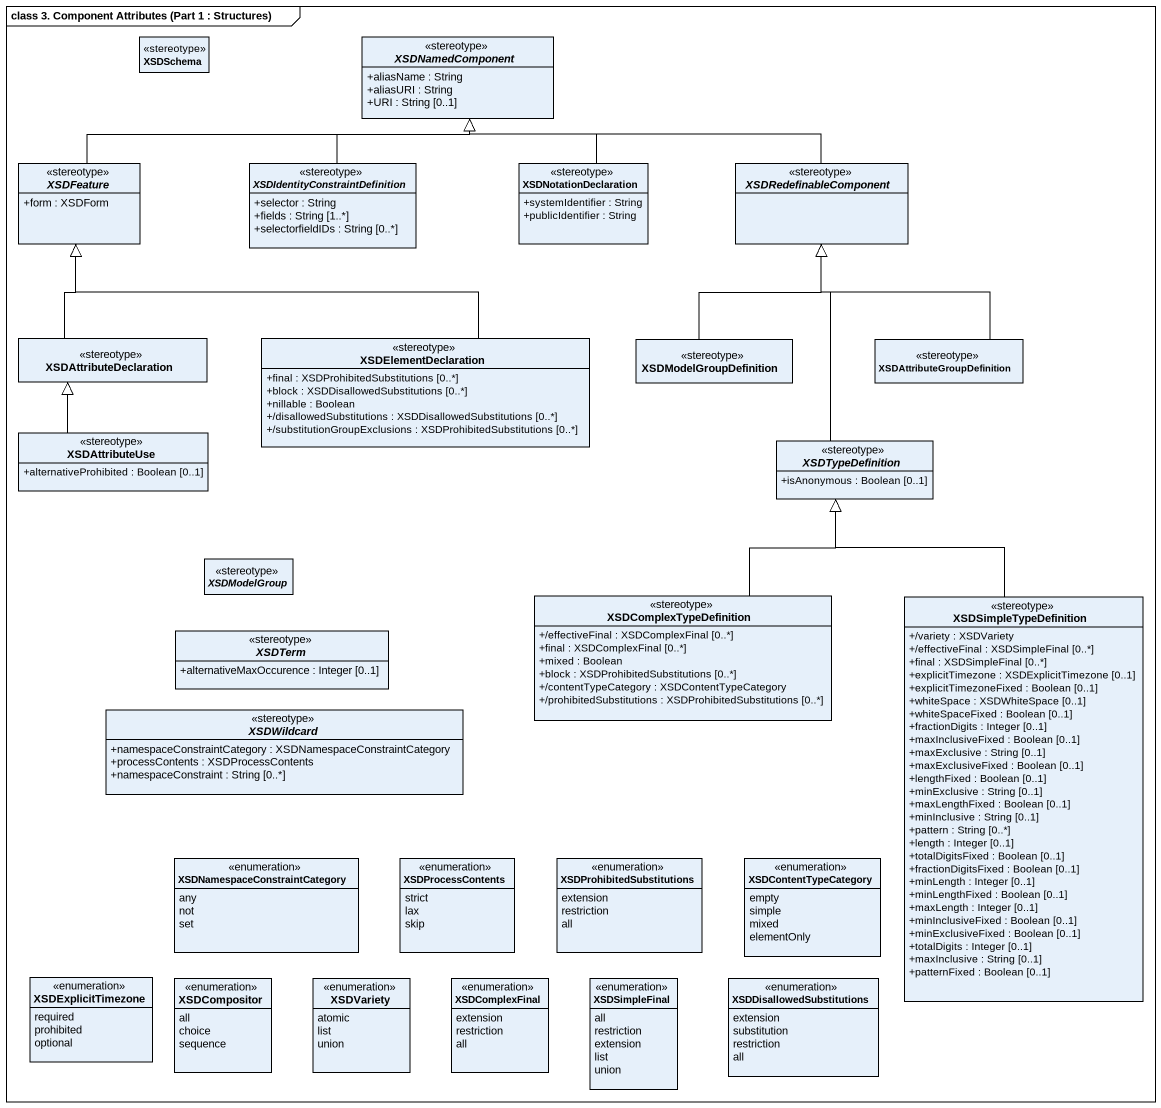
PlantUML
@startuml
mainframe class 3. Component Attributes (Part 1 : Structures)
hide circle
hide empty members
skinparam classAttributeIconSize 0
class XSDSchema <<stereotype>>
abstract class XSDNamedComponent <<stereotype>> {
  +aliasName : String
  +aliasURI : String
  +URI : String [0..1]
}
abstract class XSDFeature <<stereotype>> {
  +form : XSDForm
}
abstract class "XSDIdentityConstraintDefinition" as XSDIdentityConstraintDefinit <<stereotype>> {
  +selector : String
  +fields : String [1..*]
  +selectorfieldIDs : String [0..*]
}
class XSDNotationDeclaration <<stereotype>> {
  +systemIdentifier : String
  +publicIdentifier : String
}
abstract class XSDRedefinableComponent <<stereotype>>
class XSDAttributeDeclaration <<stereotype>>
class XSDElementDeclaration <<stereotype>> {
  +final : XSDProhibitedSubstitutions [0..*]
  +block : XSDDisallowedSubstitutions [0..*]
  +nillable : Boolean
  +/disallowedSubstitutions : XSDDisallowedSubstitutions [0..*]
  +/substitutionGroupExclusions : XSDProhibitedSubstitutions [0..*]
}
class XSDModelGroupDefinition <<stereotype>>
class XSDAttributeGroupDefinition <<stereotype>>
class XSDAttributeUse <<stereotype>> {
  +alternativeProhibited : Boolean [0..1]
}
abstract class XSDTypeDefinition <<stereotype>> {
  +isAnonymous : Boolean [0..1]
}
abstract class XSDModelGroup <<stereotype>>
class XSDComplexTypeDefinition <<stereotype>> {
  +/effectiveFinal : XSDComplexFinal [0..*]
  +final : XSDComplexFinal [0..*]
  +mixed : Boolean
  +block : XSDProhibitedSubstitutions [0..*]
  +/contentTypeCategory : XSDContentTypeCategory
  +/prohibitedSubstitutions : XSDProhibitedSubstitutions [0..*]
}
class XSDSimpleTypeDefinition <<stereotype>> {
  +/variety : XSDVariety
  +/effectiveFinal : XSDSimpleFinal [0..*]
  +final : XSDSimpleFinal [0..*]
  +explicitTimezone : XSDExplicitTimezone [0..1]
  +explicitTimezoneFixed : Boolean [0..1]
  +whiteSpace : XSDWhiteSpace [0..1]
  +whiteSpaceFixed : Boolean [0..1]
  +fractionDigits : Integer [0..1]
  +maxInclusiveFixed : Boolean [0..1]
  +maxExclusive : String [0..1]
  +maxExclusiveFixed : Boolean [0..1]
  +lengthFixed : Boolean [0..1]
  +minExclusive : String [0..1]
  +maxLengthFixed : Boolean [0..1]
  +minInclusive : String [0..1]
  +pattern : String [0..*]
  +length : Integer [0..1]
  +totalDigitsFixed : Boolean [0..1]
  +fractionDigitsFixed : Boolean [0..1]
  +minLength : Integer [0..1]
  +minLengthFixed : Boolean [0..1]
  +maxLength : Integer [0..1]
  +minInclusiveFixed : Boolean [0..1]
  +minExclusiveFixed : Boolean [0..1]
  +totalDigits : Integer [0..1]
  +maxInclusive : String [0..1]
  +patternFixed : Boolean [0..1]
}
abstract class XSDTerm <<stereotype>> {
  +alternativeMaxOccurence : Integer [0..1]
}
abstract class XSDWildcard <<stereotype>> {
  +namespaceConstraintCategory : XSDNamespaceConstraintCategory
  +processContents : XSDProcessContents
  +namespaceConstraint : String [0..*]
}
enum "XSDNamespaceConstraintCategory" as XSDNamespaceConstraintCatego {
  any
  not
  set
}
enum XSDProcessContents {
  strict
  lax
  skip
}
enum XSDProhibitedSubstitutions {
  extension
  restriction
  all
}
enum XSDContentTypeCategory {
  empty
  simple
  mixed
  elementOnly
}
enum XSDExplicitTimezone {
  required
  prohibited
  optional
}
enum XSDCompositor {
  all
  choice
  sequence
}
enum XSDVariety {
  atomic
  list
  union
}
enum XSDComplexFinal {
  extension
  restriction
  all
}
enum XSDSimpleFinal {
  all
  restriction
  extension
  list
  union
}
enum XSDDisallowedSubstitutions {
  extension
  substitution
  restriction
  all
}
XSDFeature -right-|> XSDNamedComponent
XSDIdentityConstraintDefinit -up-|> XSDNamedComponent
XSDNotationDeclaration -up-|> XSDNamedComponent
XSDRedefinableComponent -left-|> XSDNamedComponent
XSDAttributeDeclaration -up-|> XSDFeature
XSDElementDeclaration -left-|> XSDFeature
XSDModelGroupDefinition -up-|> XSDRedefinableComponent
XSDAttributeGroupDefinition -up-|> XSDRedefinableComponent
XSDAttributeUse -up-|> XSDAttributeDeclaration
XSDTypeDefinition -up-|> XSDRedefinableComponent
XSDComplexTypeDefinition -up-|> XSDTypeDefinition
XSDSimpleTypeDefinition -up-|> XSDTypeDefinition
@enduml
